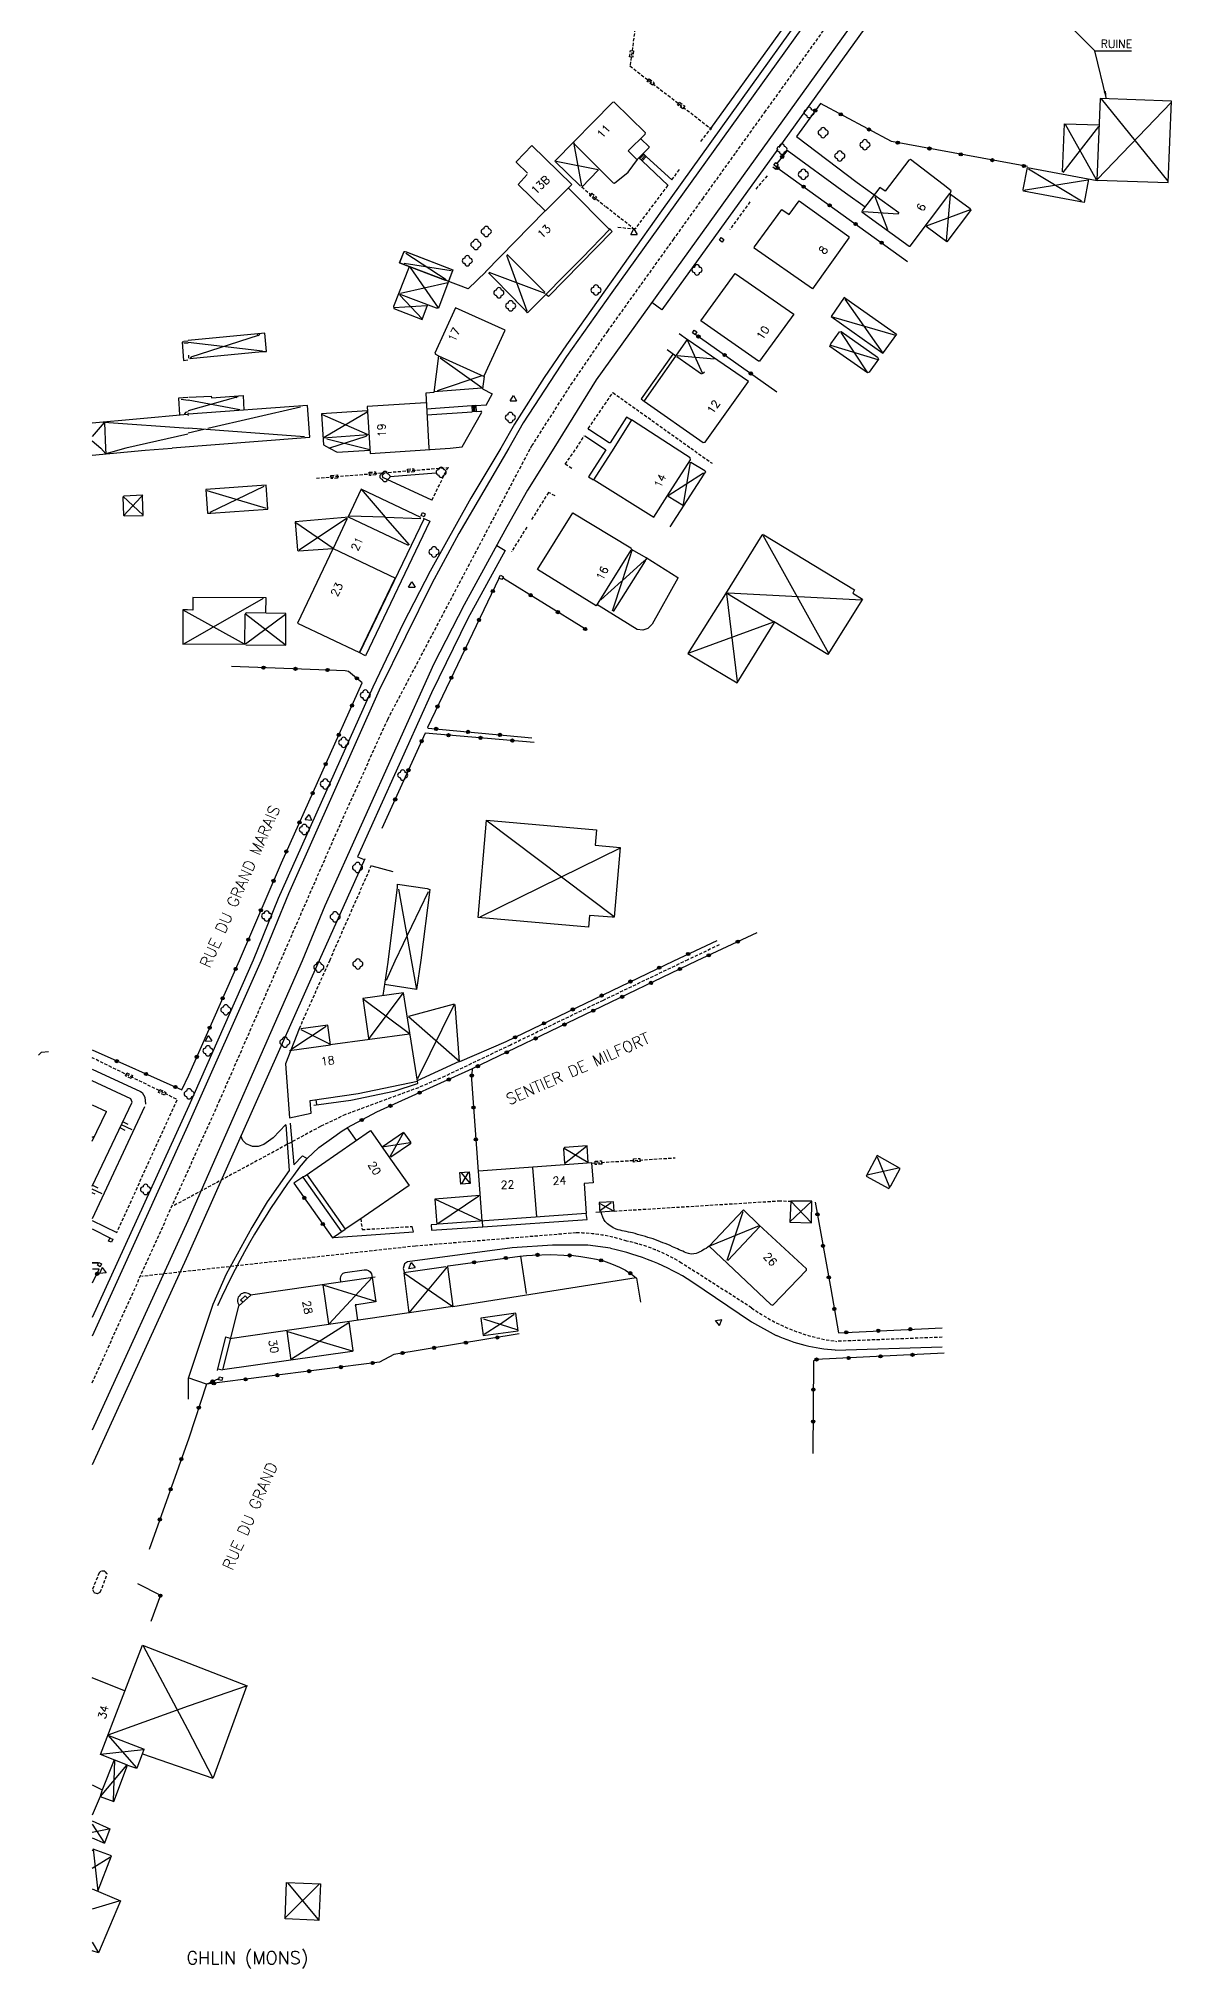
# Model space of a CAD drawing. Header units: millimetres. Extents: x 115992 to 117000, y 129000 to 130003.
# Drawn here: x 115991.6 to 116168.5, y 129012.5 to 129314 of the extents above; entities that cross this region are included whole.
import ezdxf
from ezdxf.enums import TextEntityAlignment as Align

# ---------------------------------------------------------------- set-up
doc = ezdxf.new("R2010")
doc.units = ezdxf.units.MM
doc.linetypes.add('DASHED', pattern=[0.75, 0.5, -0.25])
for name, color, linetype in [('W0001', 6, 'DASHED'), ('W0008', 7, 'CONTINUOUS'), ('W0100', 7, 'CONTINUOUS'), ('W0112', 1, 'DASHED'), ('W0211', 2, 'CONTINUOUS'), ('W0300', 7, 'CONTINUOUS'), ('W0310', 3, 'CONTINUOUS'), ('W0322', 7, 'CONTINUOUS'), ('W0471', 7, 'CONTINUOUS'), ('W0980', 7, 'CONTINUOUS'), ('W0984', 7, 'CONTINUOUS'), ('W0989', 7, 'CONTINUOUS'), ('W0991', 7, 'CONTINUOUS')]:
    doc.layers.add(name, color=color, linetype=linetype)
doc.styles.get("Standard").update_dxf_attribs({"font": 'romans.shx', "width": 0.85})
doc.dimstyles.get("Standard").update_dxf_attribs({"dimtxt": 1.5, "dimasz": 1.2, "dimexe": 0.625, "dimexo": 0.625, "dimgap": 0.25, "dimtad": 1, "dimdec": 1, "dimzin": 0, "dimdsep": 46, "dimtxsty": 'Standard', "dimcen": -0.5, "dimadec": 0, "dimazin": 0, "dimtfac": 1, "dimtdec": 1, "dimtmove": 0, "dimatfit": 3, "dimfxl": 1, "dimtolj": 1, "dimtzin": 0, "dimarcsym": 0})

msp = doc.modelspace()

# ---------------------------------------------------------------- linework, layer by layer
at = {"layer": 'W0001'}
for points in [[(116068.45, 129250), (116068.67, 129250.37), (116074.76, 129259.88), (116080.5, 129268.27), (116086.18, 129276.19), (116090.76, 129282.58), (116095.33, 129288.94), (116100.51, 129296.16), (116105.03, 129302.46), (116109.53, 129308.72), (116116.9, 129318.99)], [(116000, 129103.97), (116019.84, 129147.94), (116029.2, 129169.41), (116038.23, 129190.11), (116046.14, 129207.63), (116068.45, 129250)], [(116097.93, 129172.4), (116093, 129170.06), (116079.78, 129163.73), (116065.31, 129156.75), (116055.09, 129151.87), (116050.93, 129150.09), (116039.53, 129145.89), (116035.67, 129144.04), (116012.59, 129131.57)]]:
    msp.add_lwpolyline(points, dxfattribs=at)
msp.add_lwpolyline([(116132.74, 129111.1), (116132.74, 129111.1), (116116.23, 129110.46, -0.124054), (116102.98, 129115.69), (116092.02, 129122.69, 0.089435), (116083.48, 129126.11, 0.078259), (116075.57, 129127.41), (116050.46, 129125.34), (116007.73, 129120.61)], format="xyb", dxfattribs=at)
at = {"layer": 'W0008'}
for p, q in [((116030.22, 129144.28), (116030.77, 129137.16)), ((116030.92, 129144.53), (116031.48, 129138.02))]:
    msp.add_line(p, q, dxfattribs=at)
for points in [[(116138.68, 129396.85), (116139.53, 129395.9), (116140.07, 129394.75), (116140.13, 129392.61), (116137.06, 129368.37), (116135.36, 129359.57), (116134.71, 129355.25), (116134.12, 129348.34), (116125.54, 129336.17), (116081.14, 129274.29), (116074.07, 129264.32), (116067.3, 129253.94), (116065.06, 129250)], [(116144.5, 129352.1), (116141.97, 129349.2), (116126.47, 129327.19), (116078.71, 129260.67), (116072.1, 129250)], [(116134.19, 129350.46), (116124.26, 129336.36), (116088.91, 129287.09), (116074.06, 129266.13), (116070.57, 129261.02), (116065.96, 129253.72), (116063.8, 129250)], [(116145.72, 129350.34), (116143.52, 129347.89), (116122.29, 129317.82), (116107.24, 129296.94)], [(116107.06, 129296.7), (116088.96, 129271.59), (116087.4, 129272.74)], [(116063.8, 129250), (116059.12, 129242.2), (116052.76, 129230.77), (116048.55, 129222.58), (116043.83, 129212.67), (116029.06, 129179.65), (116025.13, 129169.99)], [(116065.06, 129250), (116057.23, 129236.64), (116053.01, 129228.87), (116044.8, 129212.17), (116030.63, 129180.38), (116026.36, 129169.96)], [(116072.1, 129250), (116067.96, 129243.41), (116064.76, 129237.72), (116058.08, 129225.5), (116053.37, 129216.29), (116036.31, 129178.52)], [(116063.17, 129234.81), (116064.48, 129234.01), (116058.68, 129223.37), (116052.98, 129211.75), (116041.42, 129186.17), (116042.48, 129185.71)], [(116042.58, 129185.84), (116035.43, 129169.97)], [(116036.32, 129178.48), (116032.8, 129169.91)], [(116026.36, 129169.96), (116014.89, 129144.08)], [(116032.8, 129169.91), (116014.93, 129129.27)], [(116035.43, 129169.97), (116014.94, 129123.93)], [(116025.13, 129169.99), (116015.07, 129147.26)], [(116015.07, 129147.26), (116000, 129114.17)], [(116014.89, 129144.08), (116000, 129111.26)], [(116030.24, 129144.35), (116028.24, 129142.24), (116026.82, 129141.23), (116025.9, 129140.89), (116025.01, 129140.88), (116024.04, 129141.29), (116023.53, 129141.84), (116023.2, 129142.56)], [(116014.93, 129129.27), (116000, 129096.57)], [(116080.96, 129125), (116077.4, 129125.46), (116071.88, 129125.5), (116065.59, 129125.07), (116049.25, 129122.9), (116048.79, 129122.57), (116048.55, 129121.84), (116048.76, 129121.16)], [(116014.94, 129123.93), (116000, 129091.16)], [(116093.64, 129119.82), (116102.97, 129113.5), (116106.83, 129111.37)], [(116116.01, 129109.07), (116132.74, 129109.61)]]:
    msp.add_lwpolyline(points, dxfattribs=at)
msp.add_lwpolyline([(116096.35, 129125.32, -0.064143), (116094.33, 129124.19, -0.172241), (116092.74, 129124.29, -0.002016), (116090.61, 129125.25, 0.01595), (116087.6, 129126.45, 0.002496), (116084.36, 129127.41, -0.019526), (116081.83, 129127.97, -0.102461), (116080.11, 129129.17, -0.084126), (116079.47, 129130.65, 0.677697)], format="xyb", dxfattribs=at)
for centre, radius, start, end in [((116072.82, 129086.99), 38.84, 57.5953, 77.9111), ((116117.68, 129135.48), 26.41, 245.6878, 266.395)]:
    msp.add_arc(centre, radius, start, end, dxfattribs=at)
at = {"layer": 'W0100'}
for points in [[(116085.07, 129295.08), (116083.7, 129296.45), (116086.33, 129299.07), (116086.38, 129299.28), (116081.52, 129304.06), (116081.27, 129304.01), (116072.26, 129294.83), (116076.27, 129290.94)], [(116168.51, 129303.98), (116156.97, 129292.04)], [(116157.57, 129304.55), (116167.98, 129291.72)], [(116151.53, 129293.18), (116151.81, 129300.66), (116157.24, 129300.49)], [(116157.16, 129300.26), (116151.58, 129293.06)], [(116151.96, 129300.61), (116156.79, 129291.98)], [(116067.96, 129292.93), (116066.28, 129294.62), (116066.26, 129294.77), (116068.64, 129297.28), (116074.91, 129291.17), (116070.76, 129287.05), (116070.69, 129287.02), (116061.43, 129277.53), (116061.45, 129277.52), (116058.72, 129274.89), (116047.99, 129278.95), (116048.66, 129280.63), (116048.92, 129280.71), (116056.31, 129277.83), (116055.66, 129276.06)], [(116075.17, 129297.69), (116075.3, 129297.44)], [(116075.19, 129297.47), (116076.38, 129290.96)], [(116075.27, 129297.53), (116081.34, 129291.44), (116081.55, 129291.37), (116083.68, 129293.1), (116085.17, 129295.11)], [(116085.65, 129298.33), (116086.95, 129297.06), (116086.91, 129296.9)], [(116072.44, 129294.82), (116079.01, 129293.54)], [(116086.92, 129296.9), (116085.04, 129295.05)], [(116085.88, 129294.89), (116085.37, 129295.37)], [(116085.51, 129295.24), (116086.16, 129295.89)], [(116085.7, 129295.06), (116086.35, 129295.72)], [(116085.88, 129294.89), (116086.53, 129295.55)], [(116086.58, 129295.51), (116086.03, 129296.02)], [(116133.94, 129289.62), (116134.16, 129290.18), (116132.89, 129291.18), (116127.76, 129295.07), (116127.55, 129295.01), (116123.85, 129290.14), (116123, 129290.69), (116120.29, 129287.19), (116120.21, 129286.93), (116127.57, 129281.57), (116127.71, 129281.55), (116133.93, 129289.77)], [(116067.93, 129292.74), (116066.49, 129291.2), (116070.71, 129287.06)], [(116079.05, 129293.47), (116076.41, 129290.74)], [(116106.78, 129293.51), (116106.27, 129293.91)], [(116106.97, 129293.73), (116106.78, 129293.51)], [(116119.47, 129291.49), (116125.96, 129286.8), (116125.82, 129286.61)], [(116155.58, 129292.04), (116154.9, 129288.39), (116145.44, 129290.12), (116145.4, 129290.38), (116146.04, 129293.86), (116156.93, 129291.82)], [(116155.5, 129291.84), (116145.72, 129290.3), (116145.51, 129290.13)], [(116146.23, 129293.65), (116154.51, 129288.62)], [(116074.43, 129290.58), (116080.8, 129284.17)], [(116117.66, 129289.88), (116120.68, 129287.7)], [(116122.22, 129289.31), (116124.18, 129284.17)], [(116133.96, 129289.59), (116133.37, 129282.39)], [(116134.02, 129289.67), (116137.11, 129287.43), (116137.2, 129287.08)], [(116120.41, 129286.94), (116125.88, 129286.62)], [(116137.11, 129287.24), (116130.23, 129284.69)], [(116137.17, 129287.12), (116133.46, 129282.25), (116130.23, 129284.64)], [(116080.83, 129284.2), (116076.51, 129279.72), (116067.98, 129271.11), (116067.7, 129271.52)], [(116049.03, 129280.66), (116056.32, 129277.83), (116054.07, 129271.85), (116053.76, 129271.84), (116047.84, 129274.11)], [(116048.86, 129280.69), (116048.66, 129280.64), (116048, 129278.96), (116055.14, 129276.22)], [(116048.98, 129280.48), (116055.26, 129276.36)], [(116064.69, 129280.16), (116067.88, 129271.47)], [(116064.79, 129280.23), (116070.69, 129274.36)], [(116049.47, 129278.33), (116047.06, 129272.1), (116047.08, 129271.79), (116051.5, 129270.08), (116052.38, 129272.35)], [(116048.72, 129278.9), (116056.03, 129277.74)], [(116049.66, 129278.23), (116054.02, 129271.94)], [(116061.9, 129277.37), (116066.19, 129272.99)], [(116061.96, 129277.48), (116070.69, 129274.19)], [(116048.05, 129273.91), (116051.53, 129270.2)], [(116055.52, 129275.81), (116048.12, 129274.13)], [(116066.03, 129273.14), (116067.77, 129271.37)], [(116117.72, 129273.27), (116117.44, 129273.55), (116115.38, 129270.56)], [(116117.54, 129273.27), (116123.47, 129264.85)], [(116117.7, 129273.39), (116125.6, 129267.82), (116123.52, 129264.93)], [(116052.25, 129272.24), (116047.1, 129271.94)], [(116061.23, 129261.29), (116064.46, 129268.43), (116056.75, 129271.94), (116053.51, 129264.86), (116053.58, 129264.69), (116054.07, 129264.41), (116053.37, 129258.71), (116052.07, 129258.59), (116052.59, 129250)], [(116115.38, 129270.56), (116123.47, 129264.85)], [(116115.38, 129270.56), (116125.43, 129267.66)], [(116026.56, 129265.08), (116027.22, 129265.09), (116026.97, 129267.94), (116015, 129266.79)], [(116025.93, 129267.6), (116015.42, 129264.21)], [(116025.77, 129267.81), (116025.99, 129267.59)], [(116026.18, 129267.77), (116025.89, 129267.52)], [(116091.65, 129267.89), (116092.95, 129266.98)], [(116116.89, 129268.04), (116121.07, 129261.77)], [(116014.29, 129266.62), (116014.03, 129266.55), (116014.27, 129263.68), (116014.92, 129263.79)], [(116014.92, 129266.72), (116014.28, 129266.68)], [(116014.28, 129266.47), (116014.98, 129266.43)], [(116014.97, 129266.53), (116026.59, 129265.22)], [(116015.01, 129264.54), (116015.01, 129264.06)], [(116015.46, 129264.23), (116015.22, 129263.97)], [(116026.56, 129265.05), (116015.26, 129263.95)], [(116054.05, 129264.44), (116061.18, 129261.21), (116060.96, 129259.28), (116062.45, 129258.46), (116061.45, 129256.67)], [(116054.34, 129264.09), (116060.85, 129259.49)], [(116086.21, 129257.35), (116095.43, 129250.89), (116095.71, 129250.93), (116102.49, 129260.41), (116092.91, 129266.98), (116086.19, 129257.37)], [(116089.78, 129265.39), (116091.14, 129264.43)], [(116091.3, 129264.31), (116095.17, 129261.6)], [(116091.33, 129264.46), (116097.14, 129263.94)], [(116092.97, 129266.79), (116095.3, 129261.68), (116095.64, 129261.93)], [(116115.27, 129266.06), (116122.67, 129263.86)], [(116123.56, 129264.99), (116123.47, 129264.85)], [(116060.82, 129261.28), (116053.87, 129258.95)], [(116015.06, 129257.94), (116018.57, 129258.13), (116018.64, 129257.88), (116023.56, 129258.21), (116023.69, 129255.91)], [(116022.34, 129258.13), (116022.56, 129257.91)], [(116060.82, 129259.38), (116053.39, 129258.78)], [(116014.87, 129255.26), (116006.91, 129254.52), (116000, 129253.92)], [(116014.92, 129257.92), (116013.45, 129257.78), (116013.62, 129255.2)], [(116013.87, 129257.65), (116014.98, 129257.48)], [(116014.98, 129255.67), (116014.57, 129255.56), (116014.36, 129255.27)], [(116015.01, 129255.45), (116014.85, 129255.27)], [(116014.85, 129255.27), (116015.01, 129255.11)], [(116022.72, 129257.99), (116014.97, 129255.83)], [(116014.97, 129257.52), (116023.04, 129256.04)], [(116033.23, 129251.66), (116033.97, 129251.69), (116033.6, 129256.64), (116015.03, 129255.3)], [(116032.5, 129256.4), (116018.05, 129253.05)], [(116022.75, 129256.07), (116022.75, 129255.84)], [(116042.91, 129255.81), (116035.78, 129255.34), (116036.1, 129250.51), (116037.03, 129250)], [(116035.9, 129255.25), (116042.91, 129252.16)], [(116042.94, 129255.63), (116036.21, 129251.67)], [(116052.09, 129257.05), (116042.94, 129256.48), (116043.34, 129250)], [(116055.92, 129250), (116057.77, 129250.18), (116060.85, 129255.6), (116060.73, 129255.85)], [(116059.92, 129256.65), (116059.27, 129256.6)], [(116059.27, 129256.6), (116059.31, 129255.68)], [(116059.94, 129255.73), (116059.31, 129255.68)], [(116059.51, 129256.61), (116059.52, 129255.69)], [(116059.71, 129256.63), (116059.71, 129255.71)], [(116059.92, 129256.65), (116059.94, 129255.72)], [(116001.85, 129253.98), (116000, 129251.81)], [(116015.02, 129253.08), (116001.85, 129253.98)], [(116001.89, 129253.93), (116002.07, 129250)], [(116014.92, 129252.16), (116005.23, 129250)], [(116014.97, 129253.19), (116033.13, 129251.82)], [(116017.42, 129252.91), (116014.97, 129252.34)], [(116043.1, 129252.07), (116036.05, 129251.55)], [(116042.92, 129252), (116042.75, 129251.83), (116037.03, 129250)], [(116091.02, 129250), (116084.21, 129254.4), (116081.46, 129250)], [(116000, 129251.16), (116001.34, 129250)], [(116000, 129248.9), (116008.28, 129249.68), (116012.5, 129250)], [(116001.34, 129250), (116002.13, 129249.1)], [(116002.07, 129250), (116002.13, 129249.1)], [(116005.23, 129250), (116002.13, 129249.1), (116002.13, 129249.1)], [(116033.3, 129251.6), (116012.5, 129250)], [(116036.63, 129251.45), (116042.5, 129250)], [(116037.03, 129250), (116038.24, 129249.37), (116043.35, 129249.7)], [(116042.5, 129250), (116043.35, 129249.8)], [(116043.34, 129250), (116043.38, 129249.16), (116055.92, 129250)], [(116052.59, 129250), (116052.6, 129249.79)], [(116081.46, 129250), (116078.29, 129245.05)], [(116078.38, 129245.06), (116087.68, 129239.2), (116089.77, 129242.49), (116093.42, 129248.16), (116093.4, 129248.47), (116091.02, 129250)], [(116095.44, 129246.08), (116089.95, 129242.55)], [(116095.51, 129245.95), (116090.21, 129237.69)], [(116093.4, 129247.79), (116092.26, 129241.19)], [(116093.48, 129247.81), (116095.66, 129246.49), (116095.75, 129246.32), (116095.45, 129245.9)], [(116017.91, 129243.4), (116027.15, 129240.63)], [(116026.8, 129244.02), (116018.38, 129239.94)], [(116051.32, 129239.16), (116041.99, 129243.59), (116039.96, 129239.28), (116049.33, 129234.83)], [(116041.99, 129243.59), (116041.99, 129243.59), (116045.73, 129239.2), (116051.34, 129239.03)], [(116007.56, 129242.29), (116007.9, 129242.65), (116004.91, 129242.52), (116004.78, 129242.36), (116004.86, 129239.52), (116005.01, 129239.41), (116007.97, 129239.5), (116007.87, 129242.42), (116007.76, 129242.54)], [(116004.85, 129242.43), (116007.9, 129239.56)], [(116007.59, 129242.33), (116004.91, 129239.45)], [(116089.95, 129242.51), (116092.33, 129241.02)], [(116040.08, 129239.22), (116031.69, 129238.5), (116032.06, 129234.08), (116032.19, 129233.95), (116037.56, 129234.32)], [(116031.78, 129238.38), (116037.65, 129234.36)], [(116039.72, 129238.98), (116032.29, 129234.05)], [(116039.82, 129238.99), (116037.64, 129234.3)], [(116045.62, 129239.2), (116040.19, 129239.37)], [(116051.81, 129238.99), (116041.73, 129218.04)], [(116045.77, 129239.15), (116049.47, 129234.87)], [(116084.09, 129234.08), (116078.7, 129225.37), (116069.54, 129231.03), (116075.07, 129239.91), (116084.13, 129234.43), (116084.17, 129234.24), (116086.55, 129232.84)], [(116037.59, 129234.25), (116032.03, 129222.68), (116041.75, 129218.05)], [(116037.62, 129234.33), (116047.34, 129229.68)], [(116084.27, 129234.01), (116082.79, 129229.41)], [(116104.76, 129236.51), (116104.58, 129236.41), (116098.91, 129227.25), (116093, 129217.93), (116100.72, 129213.34), (116106.57, 129222.78), (116099.23, 129227.25)], [(116104.72, 129236.39), (116115, 129217.98)], [(116104.9, 129236.46), (116119.06, 129227.88), (116118.79, 129227.32), (116120.31, 129226.41), (116114.89, 129217.76), (116106.41, 129222.89)], [(116086.53, 129232.89), (116091.47, 129229.81), (116091.47, 129229.69), (116087.44, 129222.52), (116086.79, 129221.83), (116085.96, 129221.55), (116085.09, 129221.65), (116078.79, 129225.58)], [(116086.22, 129232.44), (116082.75, 129229.28), (116081.21, 129224.52)], [(116086.34, 129232.39), (116081.36, 129224.48)], [(116086.6, 129232.83), (116086.25, 129232.36)], [(116041.74, 129218.05), (116047.33, 129229.68)], [(116082.64, 129229.2), (116079.41, 129226.3)], [(116026.7, 129226.52), (116014.25, 129219.37)], [(116027.1, 129224.26), (116027.14, 129226.61), (116015.71, 129226.68), (116015.69, 129224.68), (116014.88, 129224.75)], [(116099.05, 129227.25), (116100.72, 129213.56)], [(116099.31, 129227.28), (116099.12, 129227.28)], [(116099.31, 129227.37), (116120.17, 129226.3)], [(116014.88, 129224.75), (116014.15, 129224.75), (116014.14, 129219.34)], [(116014.15, 129224.75), (116023.75, 129219.44)], [(116023.97, 129219.27), (116030.21, 129219.23), (116030.25, 129224.18), (116024.04, 129224.25), (116023.82, 129224.03), (116023.79, 129219.33), (116014.25, 129219.37)], [(116023.94, 129224.13), (116030.13, 129219.34)], [(116030.19, 129224.01), (116023.94, 129219.38)], [(116106.39, 129222.8), (116093.15, 129217.99)], [(116061.69, 129191.76), (116081.53, 129176.81)], [(116082.42, 129187.5), (116060.51, 129176.7)], [(116047.6, 129181.4), (116046.15, 129169.68)], [(116052.47, 129180.67), (116047.25, 129169.84)], [(116047.65, 129181.4), (116047.69, 129181.86), (116052.31, 129181.23), (116052.73, 129181.06), (116051.3, 129170)], [(116047.85, 129181.11), (116050.66, 129165.44)], [(116046.15, 129169.68), (116045.37, 129164.5)], [(116051.3, 129170), (116050.66, 129165.44), (116045.62, 129166.22)], [(116047.25, 129169.84), (116045.88, 129166.82)], [(116048.62, 129164.91), (116042.26, 129164.03)], [(116048.52, 129164.85), (116043.07, 129157.61)], [(116050.79, 129151.1), (116048.62, 129164.91)], [(116042.26, 129164.03), (116043.12, 129157.83)], [(116042.35, 129163.93), (116049.56, 129158.55)], [(116056.54, 129163.16), (116049.4, 129161.23)], [(116056.62, 129163.1), (116057.31, 129154.18), (116050.73, 129151.18), (116050.81, 129150.75)], [(116056.5, 129163.07), (116050.82, 129151.45)], [(116032.29, 129159.26), (116030.18, 129153.82)], [(116030.82, 129155.88), (116037.22, 129156.78), (116036.8, 129159.83), (116032.57, 129159.28)], [(116036.54, 129159.67), (116031.02, 129156.01)], [(116032.57, 129159.16), (116037.14, 129156.86)], [(116049.41, 129161.21), (116057.41, 129154.17), (116064.64, 129157.29)], [(116049.56, 129158.46), (116037.18, 129156.78)], [(116030.18, 129153.82), (116030.78, 129145.36)], [(116041.53, 129149.18), (116050.79, 129151.1)], [(116000, 129147.42), (116002.21, 129146.38)], [(116034.03, 129148.06), (116041.53, 129149.18)], [(116034.21, 129146.09), (116034.03, 129148.06)], [(116000, 129141.71), (116002.21, 129146.38)], [(116030.78, 129145.36), (116034.21, 129146.09)], [(116000, 129142.38), (116000.37, 129142.49)], [(116032.83, 129136.18), (116033.17, 129136.26), (116033.23, 129136.33), (116043.45, 129143.38), (116046.59, 129138.94), (116049.47, 129134.81), (116041.62, 129129.41), (116039.5, 129127.97)], [(116048.61, 129143.11), (116045.27, 129140.82)], [(116049.65, 129141.45), (116045.27, 129140.82)], [(116048.61, 129143.11), (116046.49, 129139.26)], [(116048.67, 129143.06), (116049.72, 129141.57), (116049.72, 129141.32), (116046.65, 129139.21)], [(116077.45, 129138.38), (116077.27, 129140.99), (116073.77, 129140.73), (116073.61, 129140.51), (116073.77, 129138.31)], [(116073.72, 129140.64), (116077.4, 129138.43)], [(116077.18, 129140.88), (116073.75, 129138.17)], [(116078.01, 129138.36), (116060.32, 129137.02)], [(116068.77, 129137.64), (116069.39, 129129.89)], [(116077.99, 129138.31), (116078.24, 129135.21), (116076.8, 129135.12), (116077.16, 129130.43)], [(116125.89, 129137.54), (116120.96, 129136.4)], [(116122.6, 129139.26), (116124.5, 129134.53)], [(116033.47, 129136.56), (116039.5, 129127.97)], [(116057.6, 129136.81), (116058.92, 129135.23)], [(116058.71, 129136.85), (116057.66, 129135.07)], [(116060.25, 129137.04), (116060.86, 129129.29)], [(116060.51, 129133.24), (116053.52, 129132.68), (116053.81, 129128.71), (116052.92, 129128.64)], [(116053.54, 129132.68), (116060.86, 129129.3)], [(116060.39, 129133.15), (116053.97, 129128.83)], [(116081.5, 129130.81), (116081.39, 129132.23), (116079.17, 129132.13), (116079.26, 129130.59)], [(116081.05, 129132.08), (116079.24, 129130.79)], [(116079.28, 129132), (116081.4, 129130.83)], [(116109.08, 129132.37), (116108.93, 129129.06), (116112.33, 129128.98), (116112.4, 129132.36), (116109.08, 129132.37), (116112.33, 129128.98)], [(116108.94, 129129.15), (116112.4, 129132.36)], [(116077.12, 129130.45), (116054.1, 129128.78)], [(116081.5, 129130.81), (116078.66, 129130.58)], [(116104.13, 129128.51), (116096.37, 129125.34)], [(116101.61, 129130.69), (116099.09, 129123.1)], [(116104.25, 129128.4), (116099.28, 129123.07)], [(116055.5, 129122.11), (116056.31, 129115.88), (116021.49, 129110.85)], [(116044.16, 129120.48), (116024.7, 129117.69)], [(116043.69, 129120.42), (116036.98, 129113.19)], [(116043.69, 129120.42), (116044.29, 129116.65)], [(116055.21, 129122.1), (116048.66, 129121.14), (116049.44, 129114.91)], [(116048.66, 129121.14), (116056.31, 129115.88)], [(116055.43, 129122.08), (116049.44, 129114.91)], [(116024.75, 129117.69), (116022.84, 129115.95), (116020.32, 129106.01)], [(116036.03, 129119.29), (116036.9, 129113.19)], [(116036.16, 129119.23), (116041.21, 129117.65)], [(116041.21, 129117.65), (116044.26, 129116.76)], [(116044.26, 129116.61), (116041.34, 129116.19)], [(116040.08, 129113.51), (116040.71, 129109.05), (116040.57, 129108.85), (116020.32, 129106.01)], [(116040.07, 129113.33), (116031.14, 129107.66)], [(116041.34, 129116.19), (116041.06, 129116.15), (116041.1, 129115.99), (116041.43, 129113.76)], [(116061.08, 129114), (116066.45, 129112.26)], [(116065.91, 129114.67), (116063.75, 129113.15)], [(116030.37, 129112.05), (116031, 129107.54)], [(116030.51, 129112.02), (116040.6, 129108.97)], [(116063.66, 129113.1), (116061.21, 129111.54)], [(116003.44, 129045.06), (116001.51, 129040.24), (116001.22, 129039.35), (116003.38, 129038.56), (116005.52, 129044.25), (116001.27, 129045.9), (116007.87, 129063.02), (116024.19, 129056.64)], [(116007.93, 129062.91), (116014.88, 129049.88)], [(116005.04, 129055.84), (116000, 129057.89)], [(116024.19, 129056.64), (116014.98, 129053.49)], [(116024.15, 129056.72), (116024.15, 129056.72), (116018.86, 129042.26), (116018.86, 129042.26)], [(116014.97, 129053.49), (116002.43, 129048.93)], [(116002.43, 129048.93), (116008.12, 129046.76)], [(116002.43, 129048.93), (116006.91, 129043.83)], [(116014.88, 129049.88), (116018.82, 129042.2)], [(116005.36, 129044.24), (116001.22, 129039.35)], [(116008.02, 129046.63), (116001.27, 129045.9)], [(116003.5, 129045.03), (116003.28, 129038.68)], [(116005.52, 129044.25), (116006.78, 129043.82)], [(116006.78, 129043.82), (116007.01, 129043.83), (116007.85, 129046), (116018.82, 129042.2)], [(116007.85, 129046), (116008.12, 129046.76)], [(116000, 129041.17), (116001.54, 129040.4)], [(116001.22, 129039.35), (116000, 129036.44)], [(116000, 129035.55), (116002.76, 129034.33), (116001.9, 129032.05)], [(116000, 129035.05), (116001.9, 129032.05)], [(116002.59, 129034.26), (116000, 129033.71)], [(116000, 129032.91), (116001.9, 129032.05)], [(116000.89, 129024.55), (116003.01, 129030.09), (116000.16, 129031.13), (116000, 129030.8)], [(116002.85, 129029.9), (116000, 129028.13)], [(116000.16, 129031.13), (116000.89, 129024.55)], [(116030.47, 129025.88), (116035.3, 129020.13)], [(116000, 129024.93), (116004.4, 129023.05), (116000.97, 129014.91), (116000, 129015.24), (116000, 129015.24)], [(116004.15, 129023.03), (116000, 129021.73)], [(116035.49, 129025.69), (116030.13, 129020.39)], [(116000, 129016.62), (116000.97, 129014.91)]]:
    msp.add_lwpolyline(points, dxfattribs=at)
for points in [[(116156.9, 129291.87), (116168.04, 129291.52), (116168.53, 129304.2), (116157.41, 129304.62), (116156.9, 129291.87)], [(116103.41, 129281.44), (116107.68, 129287.26), (116108.85, 129286.49), (116110.4, 129288.62), (116118.17, 129283.08), (116118.16, 129282.85), (116112.5, 129274.91), (116103.35, 129281.24), (116103.41, 129281.44)], [(116104.05, 129263.56), (116095.04, 129269.87), (116100.42, 129277.3), (116109.57, 129270.94), (116104.22, 129263.56), (116104.05, 129263.56)], [(116122.78, 129263.92), (116121.32, 129261.89), (116121.07, 129261.77), (116115.18, 129265.87), (116115.33, 129266.28), (116116.68, 129268.17), (116116.94, 129268.22), (116122.64, 129264.2), (116122.78, 129263.92)], [(116018.54, 129239.83), (116027.4, 129240.47), (116027.15, 129244.19), (116017.72, 129243.53), (116017.99, 129239.82), (116018.54, 129239.83)], [(116081.18, 129176.72), (116077.65, 129177), (116077.51, 129175.18), (116060.28, 129176.69), (116061.57, 129191.87), (116078.74, 129190.39), (116078.55, 129187.98), (116082.46, 129187.63), (116081.53, 129176.7), (116081.18, 129176.72)], [(116124.71, 129134.74), (116126.19, 129137.48), (116122.59, 129139.47), (116120.85, 129136.28), (116124.39, 129134.32), (116124.71, 129134.74)], [(116057.57, 129134.99), (116057.4, 129136.84), (116058.86, 129136.93), (116059, 129135.1), (116057.57, 129134.99)], [(116096.35, 129125.32), (116105.99, 129116.22), (116106.27, 129116.09), (116111.55, 129121.6), (116111.53, 129121.81), (116104.1, 129128.68), (116101.73, 129131.02), (116096.35, 129125.32)], [(116061.06, 129111.37), (116066.52, 129112.12), (116066.14, 129114.85), (116060.66, 129114.09), (116061.06, 129111.37)], [(116034.67, 129020.02), (116030.13, 129020.27), (116030.34, 129025.91), (116035.63, 129025.7), (116035.41, 129020.01), (116034.67, 129020.02)]]:
    msp.add_lwpolyline(points, close=True, dxfattribs=at)
at = {"layer": 'W0112'}
for p, q in [((116083.92, 129311.12), (116084.05, 129312.11)), ((116084.41, 129311.05), (116083.92, 129311.12)), ((116084.05, 129312.11), (116084.55, 129312.04)), ((116084.55, 129312.04), (116084.41, 129311.05)), ((116086.68, 129307.3), (116086.98, 129307.69)), ((116087.47, 129306.69), (116086.68, 129307.3)), ((116086.98, 129307.69), (116087.78, 129307.08)), ((116087.78, 129307.08), (116087.47, 129306.69)), ((116091.42, 129303.62), (116091.73, 129304.02)), ((116092.21, 129303.01), (116091.42, 129303.62)), ((116091.73, 129304.02), (116092.52, 129303.41)), ((116092.52, 129303.41), (116092.21, 129303.01)), ((116106.44, 129294.22), (116106.74, 129294.62)), ((116106.85, 129293.92), (116106.44, 129294.22)), ((116106.74, 129294.62), (116107.14, 129294.32)), ((116107.14, 129294.32), (116106.85, 129293.92)), ((116077.68, 129289.45), (116078, 129289.83)), ((116078.46, 129288.81), (116077.68, 129289.45)), ((116078, 129289.83), (116078.77, 129289.2)), ((116078.77, 129289.2), (116078.46, 129288.81)), ((116097.95, 129282.49), (116098.24, 129282.89)), ((116098.35, 129282.19), (116097.95, 129282.49)), ((116098.24, 129282.89), (116098.65, 129282.59)), ((116098.65, 129282.59), (116098.35, 129282.19)), ((116093.72, 129268.01), (116094, 129268.43)), ((116094.13, 129267.73), (116093.72, 129268.01)), ((116094, 129268.43), (116094.41, 129268.15)), ((116094.41, 129268.15), (116094.13, 129267.73)), ((116043.26, 129246.22), (116044.26, 129246.3)), ((116043.3, 129245.72), (116043.26, 129246.22)), ((116044.26, 129246.3), (116044.3, 129245.81)), ((116049.24, 129246.71), (116050.24, 129246.79)), ((116049.28, 129246.21), (116049.24, 129246.71)), ((116050.28, 129246.29), (116049.28, 129246.21)), ((116050.24, 129246.79), (116050.28, 129246.29)), ((116037.28, 129245.74), (116038.28, 129245.82)), ((116037.32, 129245.24), (116037.28, 129245.74)), ((116038.32, 129245.32), (116037.32, 129245.24)), ((116038.28, 129245.82), (116038.32, 129245.32)), ((116044.3, 129245.81), (116043.3, 129245.72)), ((116051.35, 129239.48), (116051.55, 129239.93)), ((116051.55, 129239.93), (116052.01, 129239.73)), ((116051.81, 129239.27), (116051.35, 129239.48)), ((116052.01, 129239.73), (116051.81, 129239.27)), ((116063.52, 129229.71), (116063.77, 129230.14)), ((116063.95, 129229.46), (116063.52, 129229.71)), ((116063.77, 129230.14), (116064.2, 129229.89)), ((116064.2, 129229.89), (116063.95, 129229.46)), ((116005.17, 129151.94), (116005.38, 129152.39)), ((116006.07, 129151.51), (116005.17, 129151.94)), ((116005.38, 129152.39), (116006.29, 129151.97)), ((116006.29, 129151.97), (116006.07, 129151.51)), ((116010.36, 129149.33), (116010.57, 129149.79)), ((116010.57, 129149.79), (116011.48, 129149.36)), ((116011.27, 129148.91), (116010.36, 129149.33)), ((116011.48, 129149.36), (116011.27, 129148.91)), ((116078.53, 129138.59), (116079.53, 129138.65)), ((116078.56, 129138.09), (116078.53, 129138.59)), ((116079.56, 129138.15), (116078.56, 129138.09)), ((116079.53, 129138.65), (116079.56, 129138.15)), ((116084.52, 129138.97), (116085.52, 129139.03)), ((116084.55, 129138.47), (116084.52, 129138.97)), ((116085.55, 129138.53), (116084.55, 129138.47)), ((116085.52, 129139.03), (116085.55, 129138.53)), ((116002.56, 129126.13), (116002.74, 129126.6)), ((116003.02, 129125.95), (116002.56, 129126.13)), ((116002.74, 129126.6), (116003.2, 129126.42)), ((116003.2, 129126.42), (116003.02, 129125.95)), ((116000.81, 129122.34), (116001.02, 129122.79)), ((116001.02, 129122.79), (116001.47, 129122.58)), ((116001.47, 129122.58), (116001.26, 129122.12)), ((116001.26, 129122.12), (116000.81, 129122.34)), ((116019.74, 129104.43), (116019.85, 129104.92)), ((116020.23, 129104.32), (116019.74, 129104.43)), ((116019.85, 129104.92), (116020.34, 129104.81)), ((116020.34, 129104.81), (116020.23, 129104.32))]:
    msp.add_line(p, q, dxfattribs=at)
for points in [[(116086, 129324.45), (116083.97, 129309.71), (116096.71, 129299.84)], [(116096.69, 129300.09), (116094.88, 129297.75)], [(116090.51, 129291.91), (116091.75, 129293.56)], [(116105.4, 129292.56), (116103.52, 129290.35)], [(116076.44, 129290.8), (116080.11, 129287.77)], [(116089.85, 129291.03), (116084.79, 129284.28), (116084.28, 129284.32)], [(116102.71, 129288.45), (116099.58, 129284.17)], [(116080.22, 129287.77), (116084.44, 129284.4)], [(116082.09, 129284.52), (116084.25, 129284.29)], [(116077.58, 129252.88), (116077.47, 129253.06), (116081.31, 129258.68), (116093.47, 129250)], [(116074.91, 129246.81), (116073.86, 129247.48), (116075.6, 129250)], [(116075.6, 129250), (116076.83, 129251.91)], [(116093.47, 129250), (116096.79, 129247.63)], [(116035.01, 129245.31), (116055.74, 129246.98)], [(116053.05, 129241.87), (116055.54, 129246.96)], [(116072.27, 129242.55), (116071.25, 129243.08), (116068.49, 129238.67)], [(116067.85, 129237.66), (116065.47, 129233.79)], [(116043.57, 129184.82), (116037.08, 129170.01), (116032.29, 129159.26)], [(116013.16, 129148.3), (116000, 129154.76)], [(116013.19, 129148.13), (116003.78, 129127.39)], [(116077.99, 129138.31), (116091.02, 129139.13)], [(116081.5, 129130.81), (116107.19, 129132.4), (116109.08, 129132.37)], [(116041.93, 129129.62), (116042.14, 129127.92), (116049.98, 129128.41)]]:
    msp.add_lwpolyline(points, dxfattribs=at)
msp.add_lwpolyline([(116001.26, 129071.27), (116002.35, 129074.12), (116001.96, 129074.55), (116001.36, 129074.54), (116001.09, 129074.29), (116000.02, 129071.71), (116000.27, 129071.22), (116000.83, 129071.07), (116001.26, 129071.27)], close=True, dxfattribs=at)
at = {"layer": 'W0211'}
for p, q in [((116005.16, 129143.4), (116004.34, 129143.79)), ((116006.22, 129143.48), (116004.56, 129144.27)), ((116005.61, 129144.35), (116004.79, 129144.74))]:
    msp.add_line(p, q, dxfattribs=at)
for points in [[(115991.62, 129155.15), (115992.08, 129155.62), (115993.18, 129155.76)], [(116000, 129152.97), (116007.53, 129149.51), (116007.82, 129149.31), (116008.21, 129148.61), (116008.31, 129147.51)], [(116000, 129134.69), (116006.26, 129147.85), (116006.02, 129148.35), (116000, 129151.18)], [(116008.18, 129147.08), (116000, 129129.62)], [(116000.93, 129134.4), (116000.09, 129134.81)], [(116001.55, 129133.52), (116000, 129134.25)], [(116000.47, 129133.43), (116000, 129133.65)]]:
    msp.add_lwpolyline(points, dxfattribs=at)
at = {"layer": 'W0300'}
for centre, start, end in [((116111.95, 129302.84), 0, 180), ((116111.55, 129302.44), 90, 270), ((116111.95, 129302.04), 180, 0), ((116112.35, 129302.44), 270, 90), ((116107.71, 129297.1), 0, 180), ((116113.74, 129299.29), 90, 270), ((116114.14, 129299.69), 0, 180), ((116114.14, 129298.89), 180, 0), ((116114.54, 129299.29), 270, 90), ((116120.27, 129297.4), 90, 270), ((116120.67, 129297.8), 0, 180), ((116121.07, 129297.4), 270, 90), ((116107.31, 129296.7), 90, 270), ((116107.71, 129296.3), 180, 0), ((116108.11, 129296.7), 270, 90), ((116116.34, 129295.64), 90, 270), ((116116.74, 129296.04), 0, 180), ((116116.74, 129295.24), 180, 0), ((116117.14, 129295.64), 270, 90), ((116120.67, 129297), 180, 0), ((116110.65, 129292.77), 90, 270), ((116111.05, 129293.17), 0, 180), ((116111.05, 129292.37), 180, 0), ((116111.45, 129292.77), 270, 90), ((116059.51, 129281.81), 90, 270), ((116059.91, 129282.21), 0, 180), ((116060.31, 129281.81), 270, 90), ((116061.13, 129283.84), 90, 270), ((116061.53, 129284.24), 0, 180), ((116061.53, 129283.44), 180, 0), ((116061.93, 129283.84), 270, 90), ((116058.17, 129279.27), 90, 270), ((116058.57, 129279.67), 0, 180), ((116058.97, 129279.27), 270, 90), ((116059.91, 129281.41), 180, 0), ((116058.57, 129278.87), 180, 0), ((116094.04, 129277.84), 90, 270), ((116094.44, 129278.24), 0, 180), ((116094.44, 129277.44), 180, 0), ((116094.84, 129277.84), 270, 90), ((116063.1, 129274.27), 90, 270), ((116063.5, 129274.67), 0, 180), ((116063.5, 129273.87), 180, 0), ((116063.9, 129274.27), 270, 90), ((116078.27, 129274.69), 90, 270), ((116078.67, 129275.09), 0, 180), ((116078.67, 129274.29), 180, 0), ((116079.07, 129274.69), 270, 90), ((116064.94, 129272.23), 90, 270), ((116065.34, 129272.63), 0, 180), ((116065.34, 129271.83), 180, 0), ((116065.74, 129272.23), 270, 90), ((116064.89, 129254.79), 90, 270), ((116065.29, 129255.19), 0, 180), ((116065.69, 129254.79), 270, 90), ((116065.29, 129254.39), 180, 0), ((116045.3, 129245.57), 90, 270), ((116045.7, 129245.97), 0, 180), ((116046.1, 129245.57), 270, 90), ((116054.09, 129246.22), 90, 270), ((116054.49, 129246.62), 0, 180), ((116054.89, 129246.22), 270, 90), ((116045.7, 129245.17), 180, 0), ((116054.49, 129245.82), 180, 0), ((116052.97, 129233.79), 90, 270), ((116053.37, 129234.19), 0, 180), ((116053.77, 129233.79), 270, 90), ((116053.37, 129233.39), 180, 0), ((116042.25, 129211.42), 90, 270), ((116042.65, 129211.82), 0, 180), ((116042.65, 129211.02), 180, 0), ((116043.05, 129211.42), 270, 90), ((116038.86, 129204.03), 90, 270), ((116039.26, 129204.43), 0, 180), ((116039.66, 129204.03), 270, 90), ((116039.26, 129203.63), 180, 0), ((116035.99, 129197.53), 90, 270), ((116036.39, 129197.93), 0, 180), ((116036.79, 129197.53), 270, 90), ((116048.09, 129198.92), 90, 270), ((116048.49, 129199.32), 0, 180), ((116048.49, 129198.52), 180, 0), ((116048.89, 129198.92), 270, 90), ((116036.39, 129197.13), 180, 0), ((116032.72, 129190.42), 90, 270), ((116033.12, 129190.82), 0, 180), ((116033.12, 129190.02), 180, 0), ((116033.52, 129190.42), 270, 90), ((116041.03, 129184.48), 90, 270), ((116041.43, 129184.88), 0, 180), ((116041.43, 129184.08), 180, 0), ((116041.83, 129184.48), 270, 90), ((116026.84, 129176.91), 90, 270), ((116027.24, 129177.31), 0, 180), ((116027.64, 129176.91), 270, 90), ((116037.53, 129176.78), 90, 270), ((116037.93, 129177.18), 0, 180), ((116038.33, 129176.78), 270, 90), ((116027.24, 129176.51), 180, 0), ((116037.93, 129176.38), 180, 0), ((116034.98, 129168.91), 90, 270), ((116035.38, 129169.31), 0, 180), ((116035.38, 129168.51), 180, 0), ((116035.78, 129168.91), 270, 90), ((116041.08, 129169.42), 90, 270), ((116041.48, 129169.82), 0, 180), ((116041.48, 129169.02), 180, 0), ((116041.88, 129169.42), 270, 90), ((116020.46, 129162.25), 90, 270), ((116020.86, 129162.65), 0, 180), ((116020.86, 129161.85), 180, 0), ((116021.26, 129162.25), 270, 90), ((116017.67, 129155.85), 90, 270), ((116018.07, 129156.25), 0, 180), ((116018.47, 129155.85), 270, 90), ((116029.68, 129157.2), 90, 270), ((116030.08, 129157.6), 0, 180), ((116030.08, 129156.8), 180, 0), ((116030.48, 129157.2), 270, 90), ((116018.07, 129155.45), 180, 0), ((116014.73, 129149.12), 90, 270), ((116015.13, 129149.52), 0, 180), ((116015.53, 129149.12), 270, 90), ((116015.13, 129148.72), 180, 0), ((116007.93, 129134.19), 90, 270), ((116008.33, 129134.59), 0, 180), ((116008.73, 129134.19), 270, 90), ((116008.33, 129133.79), 180, 0)]:
    msp.add_arc(centre, 0.4, start, end, dxfattribs=at)
at = {"layer": 'W0310'}
for points in [[(116096.59, 129299.94), (116126.11, 129340.9)], [(116046.52, 129245.57), (116053.67, 129246.16)], [(116000, 129122.73), (116000.96, 129122.72), (116000, 129122.73), (116000, 129122.73)], [(116000, 129122.73), (116000.97, 129122.72)], [(116067.82, 129117.96), (116066.91, 129123.78)], [(116056.31, 129115.88), (116084.96, 129120.43)]]:
    msp.add_lwpolyline(points, dxfattribs=at)
at = {"layer": 'W0322'}
for points in [[(116146.08, 129293.97), (116124.81, 129297.9), (116113.72, 129303.86), (116110, 129298.67)], [(116108.53, 129296.49), (116106.91, 129294.46)], [(116106.84, 129293.9), (116127.34, 129279.17)], [(116094.08, 129267.84), (116106.93, 129258.79)], [(116063.49, 129229.63), (116052.36, 129206.38), (116052.48, 129206.26), (116068.63, 129204.73)], [(116077.04, 129221.7), (116064.22, 129229.65)], [(116015.07, 129152.05), (116022.98, 129169.97), (116029.53, 129185.21), (116042.17, 129213.35), (116040.04, 129215.1), (116039.48, 129215.23), (116021.74, 129215.9)], [(116069.01, 129204.02), (116052.01, 129205.46), (116045.25, 129190.57)], [(116103.78, 129174.3), (116094.41, 129169.9), (116059.34, 129153.01), (116044.41, 129146.28), (116039.82, 129143.83), (116041.2, 129141.83)], [(116064.64, 129157.29), (116090.83, 129169.93), (116097.6, 129173.09)], [(115999.97, 129156.01), (116013.99, 129149.75), (116015.07, 129152.05)], [(116059.34, 129153.01), (116059.23, 129151.39), (116060.25, 129137.01)], [(116032.88, 129136.12), (116031.5, 129135.15), (116037.53, 129126.65), (116039.5, 129127.97)], [(116112.91, 129132.2), (116115.34, 129118.68), (116116.54, 129111.81), (116132.74, 129112.58)], [(116055.5, 129122.11), (116055.6, 129122.26), (116066.76, 129123.78), (116067.82, 129123.87), (116068.74, 129123.94), (116071.61, 129124.01), (116073.65, 129123.94), (116075.14, 129123.85), (116076.31, 129123.71), (116077.55, 129123.53), (116078.77, 129123.3), (116079.83, 129123.02), (116081.11, 129122.58), (116082.33, 129122.06), (116083.29, 129121.6), (116084.44, 129120.82), (116084.97, 129120.31), (116085.63, 129116.6)], [(116000.02, 129119.58), (116001.08, 129121.71), (116000.02, 129121.76)], [(116066.69, 129111.62), (116047.12, 129108.41), (116044.86, 129107.21), (116017.84, 129103.75), (116015.09, 129095.35)], [(116133.06, 129108.6), (116112.99, 129107.61), (116112.65, 129107.4), (116112.54, 129092.93)], [(116017.84, 129103.75), (116019.79, 129104.67)], [(116015.09, 129095.35), (116008.88, 129077.93)], [(116007.07, 129072.65), (116010.66, 129070.81), (116009.15, 129066.69)]]:
    msp.add_lwpolyline(points, dxfattribs=at)
for centre, radius in [((116112.91, 129302.73), 0.25), ((116112.91, 129302.73), 0.15), ((116116.91, 129302.14), 0.25), ((116116.91, 129302.14), 0.15), ((116121.31, 129299.78), 0.25), ((116121.31, 129299.78), 0.15), ((116125.82, 129297.71), 0.25), ((116125.82, 129297.71), 0.15), ((116107.74, 129295.5), 0.25), ((116107.74, 129295.5), 0.15), ((116130.74, 129296.8), 0.25), ((116130.74, 129296.8), 0.15), ((116135.65, 129295.89), 0.25), ((116135.65, 129295.89), 0.15), ((116140.57, 129294.99), 0.25), ((116140.57, 129294.99), 0.15), ((116145.49, 129294.08), 0.25), ((116145.49, 129294.08), 0.15), ((116107.04, 129293.76), 0.25), ((116107.04, 129293.76), 0.15), ((116111.1, 129290.84), 0.25), ((116111.1, 129290.84), 0.15), ((116115.16, 129287.92), 0.25), ((116115.16, 129287.92), 0.15), ((116119.22, 129285.01), 0.25), ((116119.22, 129285.01), 0.15), ((116123.28, 129282.09), 0.25), ((116123.28, 129282.09), 0.15), ((116094.67, 129267.43), 0.25), ((116094.67, 129267.43), 0.15), ((116098.76, 129264.55), 0.25), ((116098.76, 129264.55), 0.15), ((116102.84, 129261.67), 0.25), ((116102.84, 129261.67), 0.15), ((116062.56, 129227.67), 0.25), ((116062.56, 129227.67), 0.15), ((116068.47, 129227.02), 0.25), ((116068.47, 129227.02), 0.15), ((116060.4, 129223.16), 0.25), ((116060.4, 129223.16), 0.15), ((116072.72, 129224.38), 0.25), ((116072.72, 129224.38), 0.15), ((116076.97, 129221.74), 0.25), ((116076.97, 129221.74), 0.15), ((116058.24, 129218.65), 0.25), ((116026.73, 129215.71), 0.25), ((116026.73, 129215.71), 0.15), ((116058.24, 129218.65), 0.15), ((116031.73, 129215.52), 0.25), ((116031.73, 129215.52), 0.15), ((116036.73, 129215.34), 0.25), ((116036.73, 129215.34), 0.15), ((116041.33, 129214.04), 0.25), ((116041.33, 129214.04), 0.15), ((116056.08, 129214.14), 0.25), ((116056.08, 129214.14), 0.15), ((116040.56, 129209.78), 0.25), ((116040.56, 129209.78), 0.15), ((116053.92, 129209.63), 0.25), ((116053.92, 129209.63), 0.15), ((116038.51, 129205.22), 0.25), ((116038.51, 129205.22), 0.15), ((116051.45, 129204.23), 0.25), ((116051.45, 129204.23), 0.15), ((116053.7, 129206.14), 0.25), ((116053.7, 129206.14), 0.15), ((116055.64, 129205.15), 0.25), ((116055.64, 129205.15), 0.15), ((116058.68, 129205.67), 0.25), ((116058.68, 129205.67), 0.15), ((116060.63, 129204.73), 0.25), ((116060.63, 129204.73), 0.15), ((116063.66, 129205.2), 0.25), ((116063.66, 129205.2), 0.15), ((116065.61, 129204.31), 0.25), ((116065.61, 129204.31), 0.15), ((116036.46, 129200.66), 0.25), ((116036.46, 129200.66), 0.15), ((116049.38, 129199.68), 0.25), ((116049.38, 129199.68), 0.15), ((116034.42, 129196.1), 0.25), ((116034.42, 129196.1), 0.15), ((116047.32, 129195.12), 0.25), ((116047.32, 129195.12), 0.15), ((116032.37, 129191.54), 0.25), ((116032.37, 129191.54), 0.15), ((116030.32, 129186.98), 0.25), ((116030.32, 129186.98), 0.15), ((116028.32, 129182.39), 0.25), ((116028.32, 129182.39), 0.15), ((116026.34, 129177.8), 0.25), ((116026.34, 129177.8), 0.15), ((116024.37, 129173.21), 0.25), ((116024.37, 129173.21), 0.15), ((116093.07, 129170.98), 0.25), ((116093.07, 129170.98), 0.15), ((116096.28, 129170.77), 0.25), ((116096.28, 129170.77), 0.15), ((116100.81, 129172.9), 0.25), ((116100.81, 129172.9), 0.15), ((116022.39, 129168.62), 0.25), ((116022.39, 129168.62), 0.15), ((116088.55, 129168.83), 0.25), ((116088.55, 129168.83), 0.15), ((116091.77, 129168.62), 0.25), ((116091.77, 129168.62), 0.15), ((116079.55, 129164.48), 0.25), ((116079.55, 129164.48), 0.15), ((116084.05, 129166.66), 0.25), ((116084.05, 129166.66), 0.15), ((116087.26, 129166.46), 0.25), ((116087.26, 129166.46), 0.15), ((116020.36, 129164.04), 0.25), ((116020.36, 129164.04), 0.15), ((116075.04, 129162.31), 0.25), ((116075.04, 129162.31), 0.15), ((116078.25, 129162.12), 0.25), ((116078.25, 129162.12), 0.15), ((116082.76, 129164.29), 0.25), ((116082.76, 129164.29), 0.15), ((116018.34, 129159.47), 0.25), ((116018.34, 129159.47), 0.15), ((116070.54, 129160.14), 0.25), ((116070.54, 129160.14), 0.15), ((116073.75, 129159.95), 0.25), ((116073.75, 129159.95), 0.15), ((116064.74, 129155.61), 0.25), ((116064.74, 129155.61), 0.15), ((116066.04, 129157.96), 0.25), ((116066.04, 129157.96), 0.15), ((116069.24, 129157.78), 0.25), ((116069.24, 129157.78), 0.15), ((116003.83, 129154.23), 0.25), ((116003.83, 129154.23), 0.15), ((116016.32, 129154.9), 0.25), ((116016.32, 129154.9), 0.15), ((116060.23, 129153.44), 0.25), ((116060.23, 129153.44), 0.15), ((116008.4, 129152.22), 0.25), ((116008.4, 129152.22), 0.15), ((116012.98, 129150.2), 0.25), ((116012.98, 129150.2), 0.15), ((116051.13, 129149.31), 0.25), ((116055.69, 129151.36), 0.25), ((116055.69, 129151.36), 0.15), ((116059.27, 129151.98), 0.25), ((116059.27, 129151.98), 0.15), ((116046.57, 129147.25), 0.25), ((116046.57, 129147.25), 0.15), ((116051.13, 129149.31), 0.15), ((116059.54, 129146.99), 0.25), ((116059.54, 129146.99), 0.15), ((116042.09, 129145.04), 0.25), ((116042.09, 129145.04), 0.15), ((116059.9, 129142), 0.25), ((116059.9, 129142), 0.15), ((116033.12, 129132.87), 0.25), ((116033.12, 129132.87), 0.15), ((116036.01, 129128.79), 0.25), ((116036.01, 129128.79), 0.15), ((116113.25, 129130.3), 0.25), ((116113.25, 129130.3), 0.15), ((116114.13, 129125.38), 0.25), ((116114.13, 129125.38), 0.15), ((116059.63, 129122.81), 0.25), ((116059.63, 129122.81), 0.15), ((116064.58, 129123.48), 0.25), ((116064.58, 129123.48), 0.15), ((116069.55, 129123.96), 0.25), ((116069.55, 129123.96), 0.15), ((116074.55, 129123.88), 0.25), ((116074.55, 129123.88), 0.15), ((116079.48, 129123.11), 0.25), ((116079.48, 129123.11), 0.15), ((116000.77, 129121.02), 0.25), ((116000.77, 129121.02), 0.15), ((116084.03, 129121.1), 0.25), ((116084.03, 129121.1), 0.15), ((116115.02, 129120.46), 0.25), ((116115.02, 129120.46), 0.15), ((116115.89, 129115.53), 0.25), ((116115.89, 129115.53), 0.15), ((116058.33, 129110.25), 0.25), ((116058.33, 129110.25), 0.15), ((116063.26, 129111.06), 0.25), ((116063.26, 129111.06), 0.15), ((116117.76, 129111.87), 0.25), ((116117.76, 129111.87), 0.15), ((116122.76, 129112.11), 0.25), ((116122.76, 129112.11), 0.15), ((116127.75, 129112.35), 0.25), ((116127.75, 129112.35), 0.15), ((116043.79, 129107.07), 0.25), ((116048.46, 129108.63), 0.25), ((116048.46, 129108.63), 0.15), ((116053.4, 129109.44), 0.25), ((116053.4, 129109.44), 0.15), ((116113.12, 129107.62), 0.25), ((116113.12, 129107.62), 0.15), ((116118.12, 129107.86), 0.25), ((116118.12, 129107.86), 0.15), ((116123.11, 129108.11), 0.25), ((116123.11, 129108.11), 0.15), ((116128.1, 129108.35), 0.25), ((116128.1, 129108.35), 0.15), ((116018.79, 129104.2), 0.25), ((116018.79, 129104.2), 0.15), ((116023.95, 129104.53), 0.25), ((116023.95, 129104.53), 0.15), ((116028.91, 129105.17), 0.25), ((116028.91, 129105.17), 0.15), ((116033.87, 129105.8), 0.25), ((116033.87, 129105.8), 0.15), ((116038.83, 129106.44), 0.25), ((116038.83, 129106.44), 0.15), ((116043.79, 129107.07), 0.15), ((116018.99, 129103.9), 0.25), ((116018.99, 129103.9), 0.15), ((116112.61, 129102.93), 0.25), ((116112.61, 129102.93), 0.15), ((116016.64, 129100.1), 0.25), ((116016.64, 129100.1), 0.15), ((116112.58, 129097.93), 0.25), ((116112.58, 129097.93), 0.15), ((116013.92, 129092.06), 0.25), ((116013.92, 129092.06), 0.15), ((116012.24, 129087.35), 0.25), ((116012.24, 129087.35), 0.15), ((116010.56, 129082.64), 0.25), ((116010.56, 129082.64), 0.15), ((116010.64, 129070.74), 0.25), ((116010.64, 129070.74), 0.15)]:
    msp.add_circle(centre, radius, dxfattribs=at)
at = {"layer": 'W0471'}
for p, q in [((116084.09, 129283.39), (116084.59, 129284.25)), ((116084.09, 129283.39), (116085.09, 129283.39)), ((116084.59, 129284.25), (116085.09, 129283.39)), ((116065.27, 129257.37), (116065.77, 129258.24)), ((116065.77, 129258.24), (116066.27, 129257.37)), ((116065.27, 129257.37), (116066.27, 129257.37)), ((116049.41, 129228.26), (116049.91, 129229.13)), ((116049.41, 129228.26), (116050.41, 129228.26)), ((116049.91, 129229.13), (116050.41, 129228.26)), ((116033.25, 129191.99), (116033.86, 129192.78)), ((116033.25, 129191.99), (116034.24, 129191.86)), ((116033.86, 129192.78), (116034.24, 129191.86)), ((116017.68, 129157.33), (116018.1, 129158.24)), ((116017.68, 129157.33), (116018.68, 129157.43)), ((116018.1, 129158.24), (116018.68, 129157.43)), ((116049.44, 129121.84), (116049.81, 129122.77)), ((116049.81, 129122.77), (116050.43, 129121.99)), ((116001.56, 129121.98), (116001.15, 129121.06)), ((116002.15, 129121.17), (116001.15, 129121.06)), ((116001.56, 129121.98), (116002.15, 129121.17)), ((116049.44, 129121.84), (116050.43, 129121.99)), ((116097.35, 129113.73), (116098.34, 129113.88)), ((116097.97, 129112.95), (116097.35, 129113.73)), ((116097.97, 129112.95), (116098.34, 129113.88))]:
    msp.add_line(p, q, dxfattribs=at)
at = {"layer": 'W0989'}
for p, q in [((116031.48, 129138.02), (116032.85, 129139.46)), ((116032.85, 129139.46), (116033.54, 129139.03)), ((116030.77, 129137.16), (116027.3, 129132.27)), ((116027.3, 129132.27), (116024.91, 129128.24)), ((116024.91, 129128.24), (116020.93, 129120.94)), ((116020.93, 129120.94), (116018.84, 129116.21)), ((116018.84, 129116.21), (116014.96, 129104.67)), ((116014.96, 129104.67), (116014.96, 129101.41))]:
    msp.add_line(p, q, dxfattribs=at)
for points in [[(116110, 129298.67), (116119.47, 129291.49)], [(116085.88, 129294.89), (116085.88, 129294.89), (116089.92, 129291.02)], [(116086.58, 129295.51), (116090.51, 129291.91)], [(116108.52, 129296.56), (116117.66, 129289.88)], [(116080.78, 129284.29), (116081.22, 129283.86), (116071.27, 129273.7), (116070.79, 129274.03)], [(116090.69, 129264.69), (116085.71, 129257.71), (116086.26, 129257.29)], [(116059.27, 129256.6), (116052.21, 129256.1)], [(116052.26, 129255.19), (116059.31, 129255.68)], [(116059.92, 129256.65), (116061.51, 129256.78)], [(116059.94, 129255.73), (116060.77, 129255.78)], [(116084.21, 129254.37), (116083.44, 129254.85), (116080.86, 129250.83), (116080.73, 129250.83), (116077.55, 129252.92)], [(116076.91, 129251.94), (116079.83, 129250)], [(116079.83, 129250), (116080.22, 129249.74), (116077.51, 129245.54), (116078.29, 129245.05)], [(116053.05, 129241.87), (116045.4, 129245.42), (116045.31, 129245.75), (116045.69, 129246.15)], [(116051.7, 129239.07), (116052.74, 129238.58), (116042.66, 129217.55), (116041.69, 129218.05)], [(116043.66, 129184.73), (116046.96, 129183.85)], [(116050.81, 129150.75), (116050.73, 129150.67), (116047.08, 129149.47), (116040.38, 129148.1), (116034.6, 129147.3)], [(116035.07, 129147.45), (116034.95, 129148.2)], [(116032.39, 129137.64), (116033.54, 129139.03), (116035.37, 129140.74), (116037.34, 129142.14), (116039.01, 129143.33), (116039.82, 129143.83)], [(116032.88, 129136.12), (116038.95, 129127.56)], [(116000, 129129.34), (116003.83, 129127.46)], [(116037.68, 129126.69), (116050.16, 129127.59), (116049.98, 129128.41)], [(116052.92, 129128.64), (116052.96, 129127.83), (116060.98, 129128.37), (116060.92, 129129.26)], [(116060.98, 129128.37), (116077.31, 129129.51), (116077.12, 129130.45)], [(116000, 129128.06), (116002.84, 129126.59)], [(116023.52, 129116.56), (116023.16, 129116.91), (116023.87, 129117.59), (116024.22, 129117.2)], [(116020.81, 129111.16), (116019.53, 129105.89)], [(116020.82, 129111.17), (116021.55, 129110.97)], [(116017.84, 129103.75), (116014.98, 129104.75)], [(116019.62, 129106.15), (116020.32, 129106.01)]]:
    msp.add_lwpolyline(points, dxfattribs=at)
for points in [[(116038.82, 129119.72), (116038.78, 129120.28, -0.381216), (116039.51, 129121.23), (116042.49, 129121.63, -0.325171), (116043.61, 129121.02), (116043.69, 129120.42)], [(116024.75, 129117.69, 0.944704), (116022.96, 129116.05, -9.714508)]]:
    msp.add_lwpolyline(points, format="xyb", dxfattribs=at)
msp.add_arc((116119.53, 129071.48), 109.42, 142.7937, 155.9818, dxfattribs=at)

# ---------------------------------------------------------------- texts
at = {"layer": 'W0980'}
msp.add_text('GHLIN (MONS)', height=2, dxfattribs=at).set_placement((116024.24, 129014.02), align=Align.MIDDLE)
at = {"layer": 'W0984'}
msp.add_text('RUINE', height=1.25, rotation=359.682, dxfattribs=at).set_placement((116159.95, 129313.16), align=Align.MIDDLE)
at = {"layer": 'W0989'}
for s, rotation, p in [('RUE DU GRAND MARAIS', 66.2005, (116023.07, 129181.54)), ('SENTIER DE MILFORT', 23.939, (116075.84, 129153.06)), ('RUE DU GRAND', 66.5974, (116024.64, 129083.17))]:
    msp.add_text(s, height=1.75, rotation=rotation, dxfattribs=at).set_placement(p, align=Align.MIDDLE)
at = {"layer": 'W0991'}
for s, rotation, p in [('11', 47.1163, (116079.86, 129299.51)), ('13B', 43.7835, (116069.99, 129291.11)), ('13', 43.7835, (116070.55, 129283.85)), ('17', 65.5325, (116056.51, 129267.74)), ('10', 55.5525, (116104.73, 129268.02)), ('12', 55.5525, (116097.01, 129256.45)), ('19', 93.9953, (116045.21, 129252.8)), ('14', 64.3084, (116088.67, 129244.9)), ('21', 64.3084, (116041.36, 129235.04)), ('16', 64.3084, (116079.66, 129230.46)), ('23', 64.3084, (116038.18, 129227.92)), ('18', 7.1362, (116036.77, 129154.3)), ('20', 301.6848, (116044.09, 129137.51)), ('22', 2.3094, (116064.85, 129134.93)), ('24', 2.3094, (116072.96, 129135.58)), ('26', 312.7493, (116105.88, 129123.28)), ('28', 280.7851, (116033.62, 129115.76)), ('30', 280.7851, (116028.33, 129109.66)), ('34', 76.0746, (116001.73, 129052.55))]:
    msp.add_text(s, height=1.25, rotation=rotation, dxfattribs=at).set_placement(p, align=Align.MIDDLE)
for s, rotation, p in [('6', 65.0952, (116129.79, 129286.88)), ('8', 55.3048, (116114.38, 129280.15))]:
    msp.add_text(s, height=1.25, rotation=rotation, dxfattribs=at).set_placement(p)

# ---------------------------------------------------------------- leaders
at = {"layer": 'W0984'}
for points in [[(116149.74, 129318.88), (116156.58, 129312.05), (116162.29, 129312.04)], [(116158.41, 129304.58), (116156.57, 129312.07)]]:
    msp.add_leader(points, dimstyle='Standard', override={"dimdec": 2, "dimaunit": 3, "dimtdec": 2}, dxfattribs=at)

doc.saveas('drawing.dxf')
